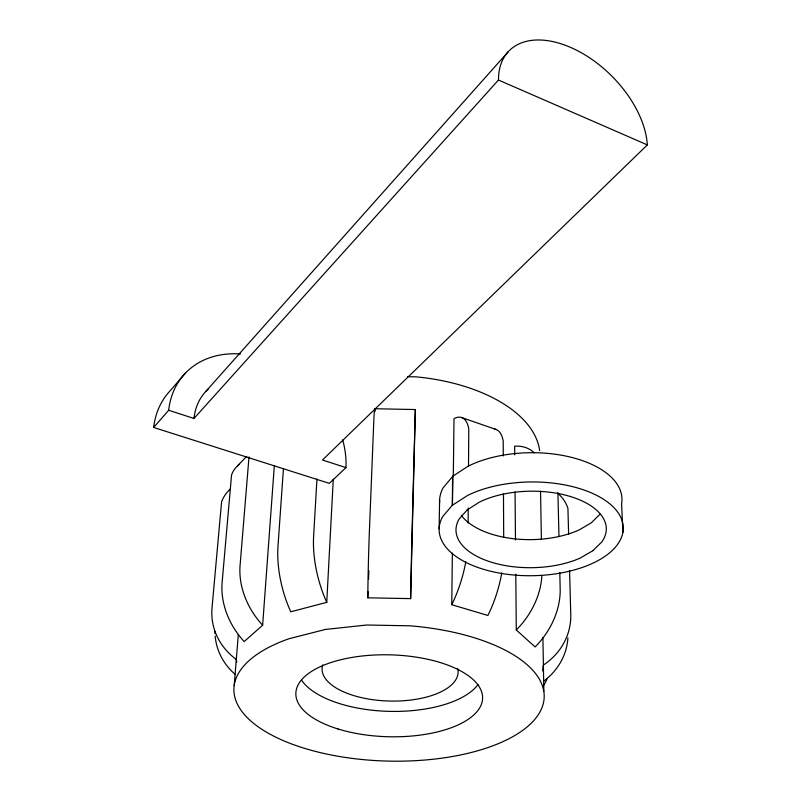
<?xml version="1.0" encoding="UTF-8"?>
<svg xmlns="http://www.w3.org/2000/svg" width="801" height="801" viewBox="0 0 801 801"><rect width="100%" height="100%" fill="white"/><g stroke="black" fill="none" stroke-linecap="round" stroke-linejoin="round"><path stroke-width="1.2" d="M468.124 522.963L468.225 508.034M468.515 465.992L468.775 429.066A38.688 16.591 -71.4 0 0 454.007 418.623L453.306 476.184M622.878 532.425L621.596 503.829A91.244 47.559 -0.7 0 0 570.512 457.121A91.244 47.559 -0.7 0 0 467.894 466.312L452.625 476.345L452.315 505.291L467.694 495.378A92.125 46.919 -0.6 0 1 591.208 492.815A92.125 46.919 -0.6 0 1 606.687 555.123A92.125 46.919 -0.6 0 1 491.574 571.463A92.125 46.919 -0.6 0 1 442.683 516.585L452.455 505.111L452.855 476.195L443.133 487.809A91.244 47.569 -0.7 0 0 439.639 502.437M501.756 572.915A73.091 33.061 -73.2 0 1 487.879 615.478L451.754 604.705L452.375 553.131M439.128 528.79L439.609 500.184M410.633 598.627L415.339 409.551L374.838 408.73A38.859 1.101 -88.8 0 0 373.867 419.123L369.461 529.591A73.932 2.133 -88.7 0 0 367.789 597.826L410.633 598.627A73.912 0.581 -88.8 0 1 412.094 530.412L415.339 409.551M367.789 597.826L368.039 591.669M368.52 579.353L368.86 570.733M283.454 468.415L277.997 546.092A73.071 35.474 75.5 0 0 290.793 611.784L326.748 602.352L333.276 479.138M316.966 478.998L313.622 536.149A73.682 34.533 75.4 0 0 326.748 602.352M239.589 464.119A37.477 29.277 44.7 0 0 231.559 474.923L222.127 582.457A71.449 57.342 48.9 0 0 244.165 641.571L262.638 625.241L274.302 466.162M234.182 685.626L238.318 634.522M249.001 456.95L240.08 565.416A72.501 57.532 48.8 0 0 262.638 625.241M542.617 670.918L543.378 665.09A70.828 62.738 5.8 0 0 570.763 614.557L569.581 570.342M185.401 373.136L170.413 390.508A97.692 75.845 43.2 0 0 153.652 427.464L329.331 483.363L345.962 467.614A98.954 76.015 43.3 0 0 342.668 439.839M153.652 427.464L168.681 410.282A98.954 76.015 43.3 0 1 240.42 353.982M205.777 391.469L508.515 51.424M168.681 410.282L193.982 418.462L498.472 80.03A89.972 54.418 44.8 0 1 570.712 47.459A89.972 54.418 44.8 0 1 647.348 144.901L322.473 460.014L345.962 467.614M237.517 465.852L246.658 456.41M599.979 514.242L591.348 522.783L579.303 529.851A74.493 38.828 -0.7 0 1 461.266 515.313M467.243 509.907L479.579 502.007A75.214 38.288 -0.6 0 1 572.345 497.131A75.214 38.288 -0.6 0 1 601.881 541.856L592.93 550.657M467.073 510.057L459.043 519.178A75.214 38.298 -0.6 0 0 490.362 561.891A75.214 38.298 -0.6 0 0 580.164 558.077L592.91 550.677M407.619 376.68L416.3 376.86A143.379 77.447 1.7 0 1 539.634 450.552M462.127 417.721L496.25 429.546M498.472 80.03L647.348 144.901M515.794 574.217L516.285 629.976L535.108 646.958A71.479 55.78 -48.6 0 0 560.179 588.855L559.799 572.675M236.716 662.097L236.305 659.443A71.289 62.638 -8.6 0 1 212.025 607.829L221.607 501.706A37.156 31.559 -7.8 0 1 230.257 489.031M568.63 534.477L567.929 508.475A36.896 31.589 6.5 0 0 558.607 494.037M557.917 492.415L558.958 536.61M540.545 491.213L541.386 539.323M542.908 637.686L543.839 691.263M514.733 454.848L514.653 446.187A37.927 28.606 -44.6 0 1 534.207 452.785M515.053 491.954L515.484 540.034M503.278 455.919L503.208 440.92A38.358 17.091 -71.5 0 0 494.748 429.086M503.469 493.426L503.689 536.82M235.104 674.332A70.108 61.977 -8.9 0 1 215.169 636.094M215.018 633.691A70.108 61.977 -8.9 0 1 214.968 631.288M374.938 408.87A38.859 1.101 -88.8 0 1 375.178 411.243M457.741 668.725A68.045 30.578 1.5 0 1 388.885 701.035A68.045 30.578 1.5 0 1 322.713 664.84M478.067 684.525A92.636 41.642 1.5 0 1 389.456 711.368A92.636 41.642 1.5 0 1 301.667 680.339M465.792 561.761A73.752 32.11 -73.1 0 1 451.754 604.705M541.836 576.189A72.551 55.96 -48.4 0 1 516.285 629.976M567.919 637.846A69.667 62.078 5.9 0 1 543.579 681.25M547.213 678.387A69.567 52.055 54.5 0 1 543.398 685.876M193.982 418.462A71.71 55.069 43.3 0 1 208.34 388.946M325.316 629.456L289.061 638.727A155.214 68.155 1.5 0 0 298.252 746.322A155.214 68.155 1.5 0 0 533.166 721.22A155.214 68.155 1.5 0 0 409.932 625.811L366.718 625.01L325.316 629.456M338.042 728.98A93.407 40.961 1.5 0 0 482.462 700.024A93.407 40.961 1.5 0 0 347.163 658.322A93.407 40.961 1.5 0 0 338.042 728.98"/></g></svg>
